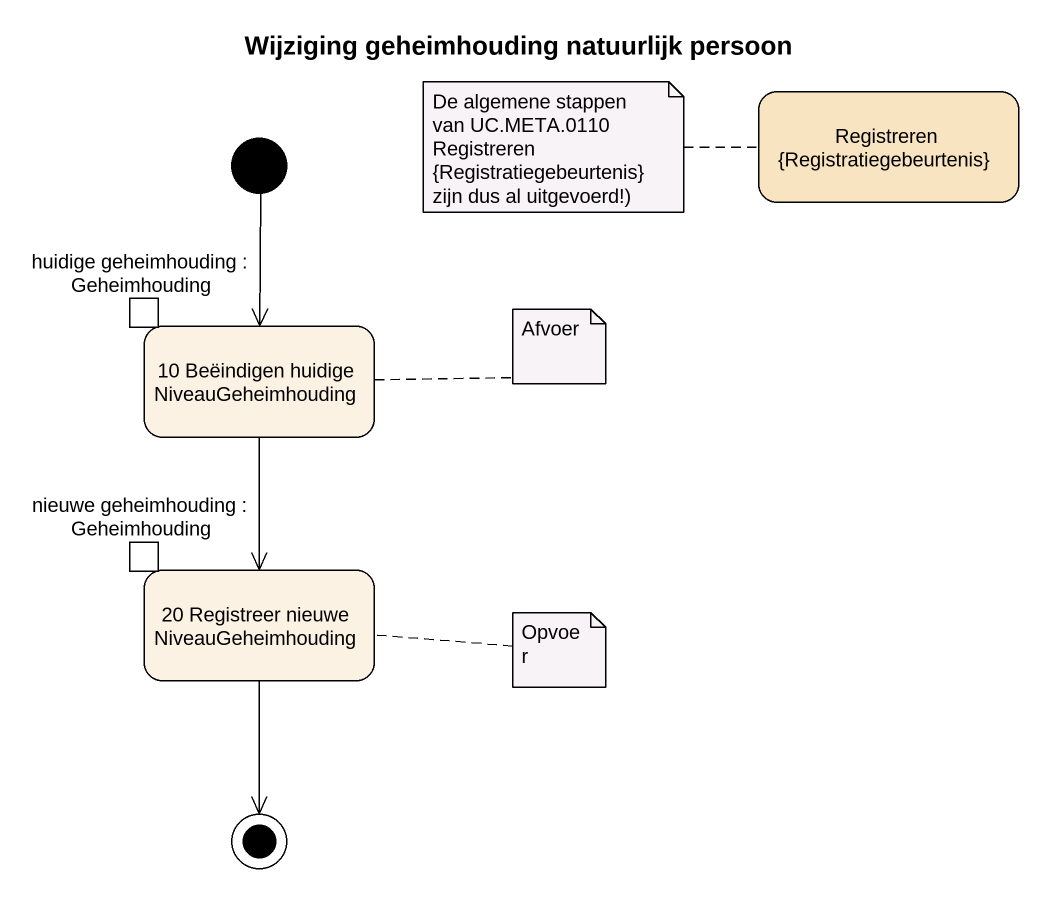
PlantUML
@startuml
title Wijziging geheimhouding natuurlijk persoon
hide empty description
state "Registreren {Registratiegebeurtenis}" as Registreren #F8E4C0
state "10 Beëindigen huidige NiveauGeheimhouding" as s10_Beëindigen_huidige {
  state "huidige geheimhouding : Geheimhouding" as huidige_geheimhouding <<inputPin>>
}
state "20 Registreer nieuwe NiveauGeheimhouding" as s20_Registreer_nieuwe {
  state "nieuwe geheimhouding : Geheimhouding" as nieuwe_geheimhouding <<inputPin>>
}
[*] --> s10_Beëindigen_huidige
s10_Beëindigen_huidige --> s20_Registreer_nieuwe
s20_Registreer_nieuwe --> [*]
note left of Registreren : De algemene stappen van UC.META.0110 Registreren {Registratiegebeurtenis} zijn dus al uitgevoerd!)
note right of s10_Beëindigen_huidige : Afvoer
note right of s20_Registreer_nieuwe : Opvoer
@enduml
